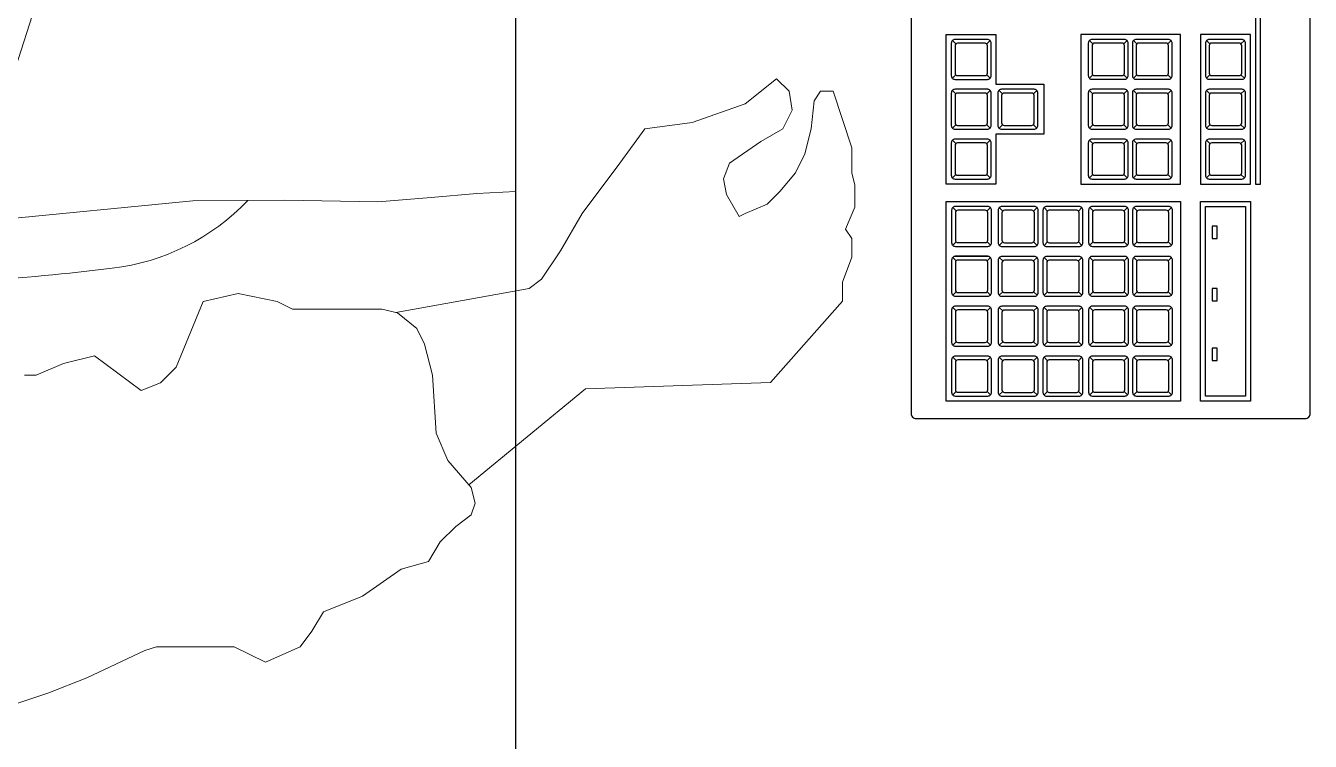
# Model space of a CAD drawing. Header units: millimetres. Extents: x 2182 to 2335, y 1488 to 1614.
# Drawn here: x 2200.732 to 2201.247, y 1515.008 to 1515.295 of the extents above; entities that cross this region are included whole.
import ezdxf

# ---------------------------------------------------------------- set-up
doc = ezdxf.new("R2010")
doc.units = ezdxf.units.MM
for name, color, linetype in [('ACES', 7, 'Continuous'), ('ACES-I', 1, 'Continuous'), ('L3', 2, 'Continuous'), ('Layer1', 1, 'Continuous'), ('Layer2', 3, 'Continuous')]:
    doc.layers.add(name, color=color, linetype=linetype)
doc.layers.add('MOVEIS_LAB', color=3, linetype='Continuous', lineweight=15)

# ---------------------------------------------------------------- blocks, each defined once
blk = doc.blocks.new('Teclado')
at = {"layer": 'ACES'}
blk.add_lwpolyline([(-0.23, -0.002), (-0.23, -0.158, 0.414214), (-0.228, -0.16), (0.228, -0.16, 0.414214), (0.23, -0.158), (0.23, -0.002, 0.414214), (0.228, 0), (-0.228, 0, 0.414214)], format="xyb", close=True, dxfattribs=at)
at = {"layer": 'ACES-I'}
for p, q in [((0.07979, -0.02779), (0.07844, -0.02644)), ((0.09221, -0.02779), (0.09356, -0.02644)), ((0.09979, -0.02779), (0.09844, -0.02644)), ((0.11221, -0.02779), (0.11356, -0.02644)), ((0.11979, -0.02779), (0.11844, -0.02644)), ((0.13221, -0.02779), (0.13356, -0.02644)), ((0.07979, -0.04021), (0.07844, -0.04156)), ((0.09221, -0.04021), (0.09356, -0.04156)), ((0.09979, -0.04021), (0.09844, -0.04156)), ((0.11221, -0.04021), (0.11356, -0.04156)), ((0.11979, -0.04021), (0.11844, -0.04156)), ((0.13221, -0.04021), (0.13356, -0.04156)), ((0.07979, -0.05712), (0.07844, -0.05577)), ((0.09221, -0.05712), (0.09356, -0.05577)), ((0.09979, -0.05712), (0.09844, -0.05577)), ((0.11221, -0.05712), (0.11356, -0.05577)), ((0.11979, -0.05712), (0.11844, -0.05577)), ((0.13221, -0.05712), (0.13356, -0.05577)), ((0.14679, -0.057), (0.14544, -0.05565)), ((0.15921, -0.057), (0.16056, -0.05565)), ((0.16679, -0.057), (0.16544, -0.05565)), ((0.17921, -0.057), (0.18056, -0.05565)), ((0.18679, -0.057), (0.18544, -0.05565)), ((0.19921, -0.057), (0.20056, -0.05565)), ((0.20679, -0.057), (0.20544, -0.05565)), ((0.21921, -0.057), (0.22056, -0.05565)), ((0.07979, -0.06954), (0.07844, -0.07089)), ((0.09221, -0.06954), (0.09356, -0.07089)), ((0.09979, -0.06954), (0.09844, -0.07089)), ((0.11221, -0.06954), (0.11356, -0.07089)), ((0.11979, -0.06954), (0.11844, -0.07089)), ((0.13221, -0.06954), (0.13356, -0.07089)), ((0.14679, -0.06942), (0.14544, -0.07077)), ((0.15921, -0.06942), (0.16056, -0.07077)), ((0.16679, -0.06942), (0.16544, -0.07077)), ((0.17921, -0.06942), (0.18056, -0.07077)), ((0.18679, -0.06942), (0.18544, -0.07077)), ((0.19921, -0.06942), (0.20056, -0.07077)), ((0.20679, -0.06942), (0.20544, -0.07077)), ((0.21921, -0.06942), (0.22056, -0.07077)), ((0.07979, -0.07477), (0.07844, -0.07342)), ((0.09221, -0.07477), (0.09356, -0.07342)), ((0.09979, -0.07477), (0.09844, -0.07342)), ((0.11221, -0.07477), (0.11356, -0.07342)), ((0.11979, -0.07477), (0.11844, -0.07342)), ((0.13221, -0.07477), (0.13356, -0.07342)), ((0.14679, -0.07466), (0.14544, -0.0733)), ((0.15921, -0.07466), (0.16056, -0.0733)), ((0.16679, -0.07466), (0.16544, -0.0733)), ((0.17921, -0.07466), (0.18056, -0.0733)), ((0.18679, -0.07466), (0.18544, -0.0733)), ((0.19921, -0.07466), (0.20056, -0.0733)), ((0.20679, -0.07466), (0.20544, -0.0733)), ((0.21921, -0.07466), (0.22056, -0.0733)), ((0.07979, -0.08719), (0.07844, -0.08854)), ((0.09221, -0.08719), (0.09356, -0.08854)), ((0.09979, -0.08719), (0.09844, -0.08854)), ((0.11221, -0.08719), (0.11356, -0.08854)), ((0.11979, -0.08719), (0.11844, -0.08854)), ((0.13221, -0.08719), (0.13356, -0.08854)), ((0.14679, -0.08707), (0.14544, -0.08842)), ((0.15921, -0.08707), (0.16056, -0.08842)), ((0.16679, -0.08707), (0.16544, -0.08842)), ((0.17921, -0.08707), (0.18056, -0.08842)), ((0.18679, -0.08707), (0.18544, -0.08842)), ((0.19921, -0.08707), (0.20056, -0.08842)), ((0.20679, -0.08707), (0.20544, -0.08842)), ((0.21921, -0.08707), (0.22056, -0.08842)), ((0.145, -0.09257), (0.145, -0.10566)), ((0.14682, -0.09294), (0.14546, -0.09158)), ((0.15923, -0.09294), (0.16058, -0.09158)), ((0.165, -0.09257), (0.165, -0.10566)), ((0.16682, -0.09294), (0.16546, -0.09158)), ((0.17923, -0.09294), (0.18058, -0.09158)), ((0.185, -0.09257), (0.185, -0.10566)), ((0.18682, -0.09294), (0.18546, -0.09158)), ((0.19923, -0.09294), (0.20058, -0.09158)), ((0.205, -0.09257), (0.205, -0.10566)), ((0.20682, -0.09294), (0.20546, -0.09158)), ((0.21923, -0.09294), (0.22058, -0.09158)), ((0.116, -0.10679), (0.116, -0.126)), ((0.14682, -0.10535), (0.14546, -0.1067)), ((0.15923, -0.10535), (0.16058, -0.1067)), ((0.16682, -0.10535), (0.16546, -0.1067)), ((0.17923, -0.10535), (0.18058, -0.1067)), ((0.18682, -0.10535), (0.18546, -0.1067)), ((0.19923, -0.10535), (0.20058, -0.1067)), ((0.20682, -0.10535), (0.20546, -0.1067)), ((0.21923, -0.10535), (0.22058, -0.1067)), ((0.098, -0.11064), (0.098, -0.12373)), ((0.09982, -0.111), (0.09846, -0.10965)), ((0.11223, -0.111), (0.11358, -0.10965)), ((0.145, -0.11052), (0.145, -0.12361)), ((0.14682, -0.11089), (0.14546, -0.10953)), ((0.15923, -0.11089), (0.16058, -0.10953)), ((0.165, -0.11052), (0.165, -0.12361)), ((0.16682, -0.11089), (0.16546, -0.10953)), ((0.17923, -0.11089), (0.18058, -0.10953)), ((0.185, -0.11052), (0.185, -0.12361)), ((0.18682, -0.11089), (0.18546, -0.10953)), ((0.19923, -0.11089), (0.20058, -0.10953)), ((0.205, -0.11052), (0.205, -0.12361)), ((0.20682, -0.11089), (0.20546, -0.10953)), ((0.21923, -0.11089), (0.22058, -0.10953)), ((0.09982, -0.12342), (0.09846, -0.12477)), ((0.11223, -0.12342), (0.11358, -0.12477)), ((0.14682, -0.1233), (0.14546, -0.12466)), ((0.15923, -0.1233), (0.16058, -0.12466)), ((0.16682, -0.1233), (0.16546, -0.12466)), ((0.17923, -0.1233), (0.18058, -0.12466)), ((0.18682, -0.1233), (0.18546, -0.12466)), ((0.19923, -0.1233), (0.20058, -0.12466)), ((0.20682, -0.1233), (0.20546, -0.12466)), ((0.21923, -0.1233), (0.22058, -0.12466)), ((0.07982, -0.12967), (0.07846, -0.12832)), ((0.09223, -0.12967), (0.09358, -0.12832)), ((0.09982, -0.12967), (0.09846, -0.12832)), ((0.11223, -0.12967), (0.11358, -0.12832)), ((0.11979, -0.12967), (0.11844, -0.12832)), ((0.13221, -0.12967), (0.13356, -0.12832)), ((0.14679, -0.12956), (0.14544, -0.1282)), ((0.15921, -0.12956), (0.16056, -0.1282)), ((0.16679, -0.12956), (0.16544, -0.1282)), ((0.17921, -0.12956), (0.18056, -0.1282)), ((0.18679, -0.12956), (0.18544, -0.1282)), ((0.19921, -0.12956), (0.20056, -0.1282)), ((0.20679, -0.12956), (0.20544, -0.1282)), ((0.21921, -0.12956), (0.22056, -0.1282)), ((0.078, -0.12931), (0.078, -0.1424)), ((0.098, -0.12931), (0.098, -0.1424)), ((0.11798, -0.12931), (0.11798, -0.1424)), ((0.14498, -0.12919), (0.14498, -0.14228)), ((0.16498, -0.12919), (0.16498, -0.14228)), ((0.18498, -0.12919), (0.18498, -0.14228)), ((0.20498, -0.12919), (0.20498, -0.14228)), ((0.07982, -0.14209), (0.07846, -0.14344)), ((0.09223, -0.14209), (0.09358, -0.14344)), ((0.09982, -0.14209), (0.09846, -0.14344)), ((0.11223, -0.14209), (0.11358, -0.14344)), ((0.11979, -0.14209), (0.11844, -0.14344)), ((0.13221, -0.14209), (0.13356, -0.14344)), ((0.14679, -0.14197), (0.14544, -0.14332)), ((0.15921, -0.14197), (0.16056, -0.14332)), ((0.16679, -0.14197), (0.16544, -0.14332)), ((0.17921, -0.14197), (0.18056, -0.14332)), ((0.18679, -0.14197), (0.18544, -0.14332)), ((0.19921, -0.14197), (0.20056, -0.14332)), ((0.20679, -0.14197), (0.20544, -0.14332)), ((0.21921, -0.14197), (0.22056, -0.14332))]:
    blk.add_line(p, q, dxfattribs=at)
for points in [[(-0.22, -0.022), (0.136, -0.022), (0.136, -0.02), (-0.22, -0.02)], [(0.136, -0.024), (0.076, -0.024), (0.076, -0.044), (0.136, -0.044)], [(0.143, -0.024), (0.223, -0.024), (0.223, -0.044), (0.143, -0.044)], [(0.145, -0.026), (0.221, -0.026), (0.221, -0.042), (0.145, -0.042)], [(0.15287, -0.03734), (0.15287, -0.03934), (0.15787, -0.03934), (0.15787, -0.03734)], [(0.17789, -0.03734), (0.17789, -0.03934), (0.18289, -0.03934), (0.18289, -0.03734)], [(0.20178, -0.03734), (0.20178, -0.03934), (0.20678, -0.03934), (0.20678, -0.03734)], [(0.136, -0.052), (0.076, -0.052), (0.076, -0.092), (0.136, -0.092)], [(0.223, -0.14591), (0.143, -0.14591), (0.143, -0.052), (0.223, -0.052)]]:
    blk.add_lwpolyline(points, close=True, dxfattribs=at)
for points in [[(0.094, -0.0275, 0.414214), (0.0925, -0.026), (0.0795, -0.026, 0.414214), (0.078, -0.0275), (0.078, -0.0405, 0.414214), (0.0795, -0.042), (0.0925, -0.042, 0.414214), (0.094, -0.0405)], [(0.0915, -0.0275), (0.0805, -0.0275, 0.414214), (0.0795, -0.0285), (0.0795, -0.0395, 0.414214), (0.0805, -0.0405), (0.0915, -0.0405, 0.414214), (0.0925, -0.0395), (0.0925, -0.0285, 0.414214)], [(0.114, -0.0275, 0.414214), (0.1125, -0.026), (0.0995, -0.026, 0.414214), (0.098, -0.0275), (0.098, -0.0405, 0.414214), (0.0995, -0.042), (0.1125, -0.042, 0.414214), (0.114, -0.0405)], [(0.1115, -0.0275), (0.1005, -0.0275, 0.414214), (0.0995, -0.0285), (0.0995, -0.0395, 0.414214), (0.1005, -0.0405), (0.1115, -0.0405, 0.414214), (0.1125, -0.0395), (0.1125, -0.0285, 0.414214)], [(0.134, -0.0275, 0.414214), (0.1325, -0.026), (0.1195, -0.026, 0.414214), (0.118, -0.0275), (0.118, -0.0405, 0.414214), (0.1195, -0.042), (0.1325, -0.042, 0.414214), (0.134, -0.0405)], [(0.1315, -0.0275), (0.1205, -0.0275, 0.414214), (0.1195, -0.0285), (0.1195, -0.0395, 0.414214), (0.1205, -0.0405), (0.1315, -0.0405, 0.414214), (0.1325, -0.0395), (0.1325, -0.0285, 0.414214)], [(0.094, -0.05683, 0.414214), (0.0925, -0.05533), (0.0795, -0.05533, 0.414214), (0.078, -0.05683), (0.078, -0.06983, 0.414214), (0.0795, -0.07133), (0.0925, -0.07133, 0.414214), (0.094, -0.06983)], [(0.114, -0.05683, 0.414214), (0.1125, -0.05533), (0.0995, -0.05533, 0.414214), (0.098, -0.05683), (0.098, -0.06983, 0.414214), (0.0995, -0.07133), (0.1125, -0.07133, 0.414214), (0.114, -0.06983)], [(0.134, -0.05683, 0.414214), (0.1325, -0.05533), (0.1195, -0.05533, 0.414214), (0.118, -0.05683), (0.118, -0.06983, 0.414214), (0.1195, -0.07133), (0.1325, -0.07133, 0.414214), (0.134, -0.06983)], [(0.161, -0.05671, 0.414214), (0.1595, -0.05521), (0.1465, -0.05521, 0.414214), (0.145, -0.05671), (0.145, -0.06971, 0.414214), (0.1465, -0.07121), (0.1595, -0.07121, 0.414214), (0.161, -0.06971)], [(0.181, -0.05671, 0.414214), (0.1795, -0.05521), (0.1665, -0.05521, 0.414214), (0.165, -0.05671), (0.165, -0.06971, 0.414214), (0.1665, -0.07121), (0.1795, -0.07121, 0.414214), (0.181, -0.06971)], [(0.201, -0.05671, 0.414214), (0.1995, -0.05521), (0.1865, -0.05521, 0.414214), (0.185, -0.05671), (0.185, -0.06971, 0.414214), (0.1865, -0.07121), (0.1995, -0.07121, 0.414214), (0.201, -0.06971)], [(0.221, -0.05671, 0.414214), (0.2195, -0.05521), (0.2065, -0.05521, 0.414214), (0.205, -0.05671), (0.205, -0.06971, 0.414214), (0.2065, -0.07121), (0.2195, -0.07121, 0.414214), (0.221, -0.06971)], [(0.0915, -0.05683), (0.0805, -0.05683, 0.414214), (0.0795, -0.05783), (0.0795, -0.06883, 0.414214), (0.0805, -0.06983), (0.0915, -0.06983, 0.414214), (0.0925, -0.06883), (0.0925, -0.05783, 0.414214)], [(0.1115, -0.05683), (0.1005, -0.05683, 0.414214), (0.0995, -0.05783), (0.0995, -0.06883, 0.414214), (0.1005, -0.06983), (0.1115, -0.06983, 0.414214), (0.1125, -0.06883), (0.1125, -0.05783, 0.414214)], [(0.1315, -0.05683), (0.1205, -0.05683, 0.414214), (0.1195, -0.05783), (0.1195, -0.06883, 0.414214), (0.1205, -0.06983), (0.1315, -0.06983, 0.414214), (0.1325, -0.06883), (0.1325, -0.05783, 0.414214)], [(0.1585, -0.05671), (0.1475, -0.05671, 0.414214), (0.1465, -0.05771), (0.1465, -0.06871, 0.414214), (0.1475, -0.06971), (0.1585, -0.06971, 0.414214), (0.1595, -0.06871), (0.1595, -0.05771, 0.414214)], [(0.1785, -0.05671), (0.1675, -0.05671, 0.414214), (0.1665, -0.05771), (0.1665, -0.06871, 0.414214), (0.1675, -0.06971), (0.1785, -0.06971, 0.414214), (0.1795, -0.06871), (0.1795, -0.05771, 0.414214)], [(0.1985, -0.05671), (0.1875, -0.05671, 0.414214), (0.1865, -0.05771), (0.1865, -0.06871, 0.414214), (0.1875, -0.06971), (0.1985, -0.06971, 0.414214), (0.1995, -0.06871), (0.1995, -0.05771, 0.414214)], [(0.2185, -0.05671), (0.2075, -0.05671, 0.414214), (0.2065, -0.05771), (0.2065, -0.06871, 0.414214), (0.2075, -0.06971), (0.2185, -0.06971, 0.414214), (0.2195, -0.06871), (0.2195, -0.05771, 0.414214)], [(0.094, -0.07448, 0.414214), (0.0925, -0.07298), (0.0795, -0.07298, 0.414214), (0.078, -0.07448), (0.078, -0.08748, 0.414214), (0.0795, -0.08898), (0.0925, -0.08898, 0.414214), (0.094, -0.08748)], [(0.0915, -0.07448), (0.0805, -0.07448, 0.414214), (0.0795, -0.07548), (0.0795, -0.08648, 0.414214), (0.0805, -0.08748), (0.0915, -0.08748, 0.414214), (0.0925, -0.08648), (0.0925, -0.07548, 0.414214)], [(0.114, -0.07448, 0.414214), (0.1125, -0.07298), (0.0995, -0.07298, 0.414214), (0.098, -0.07448), (0.098, -0.08748, 0.414214), (0.0995, -0.08898), (0.1125, -0.08898, 0.414214), (0.114, -0.08748)], [(0.1115, -0.07448), (0.1005, -0.07448, 0.414214), (0.0995, -0.07548), (0.0995, -0.08648, 0.414214), (0.1005, -0.08748), (0.1115, -0.08748, 0.414214), (0.1125, -0.08648), (0.1125, -0.07548, 0.414214)], [(0.134, -0.07448, 0.414214), (0.1325, -0.07298), (0.1195, -0.07298, 0.414214), (0.118, -0.07448), (0.118, -0.08748, 0.414214), (0.1195, -0.08898), (0.1325, -0.08898, 0.414214), (0.134, -0.08748)], [(0.1315, -0.07448), (0.1205, -0.07448, 0.414214), (0.1195, -0.07548), (0.1195, -0.08648, 0.414214), (0.1205, -0.08748), (0.1315, -0.08748, 0.414214), (0.1325, -0.08648), (0.1325, -0.07548, 0.414214)], [(0.161, -0.07436, 0.414214), (0.1595, -0.07286), (0.1465, -0.07286, 0.414214), (0.145, -0.07436), (0.145, -0.08736, 0.414214), (0.1465, -0.08886), (0.1595, -0.08886, 0.414214), (0.161, -0.08736)], [(0.1585, -0.07436), (0.1475, -0.07436, 0.414214), (0.1465, -0.07536), (0.1465, -0.08636, 0.414214), (0.1475, -0.08736), (0.1585, -0.08736, 0.414214), (0.1595, -0.08636), (0.1595, -0.07536, 0.414214)], [(0.181, -0.07436, 0.414214), (0.1795, -0.07286), (0.1665, -0.07286, 0.414214), (0.165, -0.07436), (0.165, -0.08736, 0.414214), (0.1665, -0.08886), (0.1795, -0.08886, 0.414214), (0.181, -0.08736)], [(0.1785, -0.07436), (0.1675, -0.07436, 0.414214), (0.1665, -0.07536), (0.1665, -0.08636, 0.414214), (0.1675, -0.08736), (0.1785, -0.08736, 0.414214), (0.1795, -0.08636), (0.1795, -0.07536, 0.414214)], [(0.201, -0.07436, 0.414214), (0.1995, -0.07286), (0.1865, -0.07286, 0.414214), (0.185, -0.07436), (0.185, -0.08736, 0.414214), (0.1865, -0.08886), (0.1995, -0.08886, 0.414214), (0.201, -0.08736)], [(0.1985, -0.07436), (0.1875, -0.07436, 0.414214), (0.1865, -0.07536), (0.1865, -0.08636, 0.414214), (0.1875, -0.08736), (0.1985, -0.08736, 0.414214), (0.1995, -0.08636), (0.1995, -0.07536, 0.414214)], [(0.221, -0.07436, 0.414214), (0.2195, -0.07286), (0.2065, -0.07286, 0.414214), (0.205, -0.07436), (0.205, -0.08736, 0.414214), (0.2065, -0.08886), (0.2195, -0.08886, 0.414214), (0.221, -0.08736)], [(0.2185, -0.07436), (0.2075, -0.07436, 0.414214), (0.2065, -0.07536), (0.2065, -0.08636, 0.414214), (0.2075, -0.08736), (0.2185, -0.08736, 0.414214), (0.2195, -0.08636), (0.2195, -0.07536, 0.414214)], [(0.16102, -0.09264, 0.414214), (0.15952, -0.09114), (0.14652, -0.09114, 0.414214), (0.14502, -0.09264), (0.14502, -0.10564, 0.414214), (0.14652, -0.10714), (0.15952, -0.10714, 0.414214), (0.16102, -0.10564)], [(0.15852, -0.09264), (0.14752, -0.09264, 0.414214), (0.14652, -0.09364), (0.14652, -0.10464, 0.414214), (0.14752, -0.10564), (0.15852, -0.10564, 0.414214), (0.15952, -0.10464), (0.15952, -0.09364, 0.414214)], [(0.18102, -0.09264, 0.414214), (0.17952, -0.09114), (0.16652, -0.09114, 0.414214), (0.16502, -0.09264), (0.16502, -0.10564, 0.414214), (0.16652, -0.10714), (0.17952, -0.10714, 0.414214), (0.18102, -0.10564)], [(0.17852, -0.09264), (0.16752, -0.09264, 0.414214), (0.16652, -0.09364), (0.16652, -0.10464, 0.414214), (0.16752, -0.10564), (0.17852, -0.10564, 0.414214), (0.17952, -0.10464), (0.17952, -0.09364, 0.414214)], [(0.20102, -0.09264, 0.414214), (0.19952, -0.09114), (0.18652, -0.09114, 0.414214), (0.18502, -0.09264), (0.18502, -0.10564, 0.414214), (0.18652, -0.10714), (0.19952, -0.10714, 0.414214), (0.20102, -0.10564)], [(0.19852, -0.09264), (0.18752, -0.09264, 0.414214), (0.18652, -0.09364), (0.18652, -0.10464, 0.414214), (0.18752, -0.10564), (0.19852, -0.10564, 0.414214), (0.19952, -0.10464), (0.19952, -0.09364, 0.414214)], [(0.22102, -0.09264, 0.414214), (0.21952, -0.09114), (0.20652, -0.09114, 0.414214), (0.20502, -0.09264), (0.20502, -0.10564, 0.414214), (0.20652, -0.10714), (0.21952, -0.10714, 0.414214), (0.22102, -0.10564)], [(0.21852, -0.09264), (0.20752, -0.09264, 0.414214), (0.20652, -0.09364), (0.20652, -0.10464, 0.414214), (0.20752, -0.10564), (0.21852, -0.10564, 0.414214), (0.21952, -0.10464), (0.21952, -0.09364, 0.414214)], [(0.11402, -0.11071, 0.414214), (0.11252, -0.10921), (0.09952, -0.10921, 0.414214), (0.09802, -0.11071), (0.09802, -0.12371, 0.414214), (0.09952, -0.12521), (0.11252, -0.12521, 0.414214), (0.11402, -0.12371)], [(0.11152, -0.11071), (0.10052, -0.11071, 0.414214), (0.09952, -0.11171), (0.09952, -0.12271, 0.414214), (0.10052, -0.12371), (0.11152, -0.12371, 0.414214), (0.11252, -0.12271), (0.11252, -0.11171, 0.414214)], [(0.16102, -0.11059, 0.414214), (0.15952, -0.10909), (0.14652, -0.10909, 0.414214), (0.14502, -0.11059), (0.14502, -0.12359, 0.414214), (0.14652, -0.12509), (0.15952, -0.12509, 0.414214), (0.16102, -0.12359)], [(0.15852, -0.11059), (0.14752, -0.11059, 0.414214), (0.14652, -0.11159), (0.14652, -0.12259, 0.414214), (0.14752, -0.12359), (0.15852, -0.12359, 0.414214), (0.15952, -0.12259), (0.15952, -0.11159, 0.414214)], [(0.18102, -0.11059, 0.414214), (0.17952, -0.10909), (0.16652, -0.10909, 0.414214), (0.16502, -0.11059), (0.16502, -0.12359, 0.414214), (0.16652, -0.12509), (0.17952, -0.12509, 0.414214), (0.18102, -0.12359)], [(0.17852, -0.11059), (0.16752, -0.11059, 0.414214), (0.16652, -0.11159), (0.16652, -0.12259, 0.414214), (0.16752, -0.12359), (0.17852, -0.12359, 0.414214), (0.17952, -0.12259), (0.17952, -0.11159, 0.414214)], [(0.20102, -0.11059, 0.414214), (0.19952, -0.10909), (0.18652, -0.10909, 0.414214), (0.18502, -0.11059), (0.18502, -0.12359, 0.414214), (0.18652, -0.12509), (0.19952, -0.12509, 0.414214), (0.20102, -0.12359)], [(0.19852, -0.11059), (0.18752, -0.11059, 0.414214), (0.18652, -0.11159), (0.18652, -0.12259, 0.414214), (0.18752, -0.12359), (0.19852, -0.12359, 0.414214), (0.19952, -0.12259), (0.19952, -0.11159, 0.414214)], [(0.22102, -0.11059, 0.414214), (0.21952, -0.10909), (0.20652, -0.10909, 0.414214), (0.20502, -0.11059), (0.20502, -0.12359, 0.414214), (0.20652, -0.12509), (0.21952, -0.12509, 0.414214), (0.22102, -0.12359)], [(0.21852, -0.11059), (0.20752, -0.11059, 0.414214), (0.20652, -0.11159), (0.20652, -0.12259, 0.414214), (0.20752, -0.12359), (0.21852, -0.12359, 0.414214), (0.21952, -0.12259), (0.21952, -0.11159, 0.414214)], [(0.09402, -0.12938, 0.414214), (0.09252, -0.12788), (0.07952, -0.12788, 0.414214), (0.07802, -0.12938), (0.07802, -0.14238, 0.414214), (0.07952, -0.14388), (0.09252, -0.14388, 0.414214), (0.09402, -0.14238)], [(0.11402, -0.12938, 0.414214), (0.11252, -0.12788), (0.09952, -0.12788, 0.414214), (0.09802, -0.12938), (0.09802, -0.14238, 0.414214), (0.09952, -0.14388), (0.11252, -0.14388, 0.414214), (0.11402, -0.14238)], [(0.134, -0.12938, 0.414214), (0.1325, -0.12788), (0.1195, -0.12788, 0.414214), (0.118, -0.12938), (0.118, -0.14238, 0.414214), (0.1195, -0.14388), (0.1325, -0.14388, 0.414214), (0.134, -0.14238)], [(0.161, -0.12926, 0.414214), (0.1595, -0.12776), (0.1465, -0.12776, 0.414214), (0.145, -0.12926), (0.145, -0.14226, 0.414214), (0.1465, -0.14376), (0.1595, -0.14376, 0.414214), (0.161, -0.14226)], [(0.181, -0.12926, 0.414214), (0.1795, -0.12776), (0.1665, -0.12776, 0.414214), (0.165, -0.12926), (0.165, -0.14226, 0.414214), (0.1665, -0.14376), (0.1795, -0.14376, 0.414214), (0.181, -0.14226)], [(0.201, -0.12926, 0.414214), (0.1995, -0.12776), (0.1865, -0.12776, 0.414214), (0.185, -0.12926), (0.185, -0.14226, 0.414214), (0.1865, -0.14376), (0.1995, -0.14376, 0.414214), (0.201, -0.14226)], [(0.221, -0.12926, 0.414214), (0.2195, -0.12776), (0.2065, -0.12776, 0.414214), (0.205, -0.12926), (0.205, -0.14226, 0.414214), (0.2065, -0.14376), (0.2195, -0.14376, 0.414214), (0.221, -0.14226)], [(0.09152, -0.12938), (0.08052, -0.12938, 0.414214), (0.07952, -0.13038), (0.07952, -0.14138, 0.414214), (0.08052, -0.14238), (0.09152, -0.14238, 0.414214), (0.09252, -0.14138), (0.09252, -0.13038, 0.414214)], [(0.11152, -0.12938), (0.10052, -0.12938, 0.414214), (0.09952, -0.13038), (0.09952, -0.14138, 0.414214), (0.10052, -0.14238), (0.11152, -0.14238, 0.414214), (0.11252, -0.14138), (0.11252, -0.13038, 0.414214)], [(0.1315, -0.12938), (0.1205, -0.12938, 0.414214), (0.1195, -0.13038), (0.1195, -0.14138, 0.414214), (0.1205, -0.14238), (0.1315, -0.14238, 0.414214), (0.1325, -0.14138), (0.1325, -0.13038, 0.414214)], [(0.1585, -0.12926), (0.1475, -0.12926, 0.414214), (0.1465, -0.13026), (0.1465, -0.14126, 0.414214), (0.1475, -0.14226), (0.1585, -0.14226, 0.414214), (0.1595, -0.14126), (0.1595, -0.13026, 0.414214)], [(0.1785, -0.12926), (0.1675, -0.12926, 0.414214), (0.1665, -0.13026), (0.1665, -0.14126, 0.414214), (0.1675, -0.14226), (0.1785, -0.14226, 0.414214), (0.1795, -0.14126), (0.1795, -0.13026, 0.414214)], [(0.1985, -0.12926), (0.1875, -0.12926, 0.414214), (0.1865, -0.13026), (0.1865, -0.14126, 0.414214), (0.1875, -0.14226), (0.1985, -0.14226, 0.414214), (0.1995, -0.14126), (0.1995, -0.13026, 0.414214)], [(0.2185, -0.12926), (0.2075, -0.12926, 0.414214), (0.2065, -0.13026), (0.2065, -0.14126, 0.414214), (0.2075, -0.14226), (0.2185, -0.14226, 0.414214), (0.2195, -0.14126), (0.2195, -0.13026, 0.414214)]]:
    blk.add_lwpolyline(points, format="xyb", close=True, dxfattribs=at)
blk.add_lwpolyline([(0.116, -0.126), (0.136, -0.126), (0.136, -0.14588), (0.076, -0.14588), (0.076, -0.126), (0.096, -0.126), (0.096, -0.10679), (0.116, -0.10679)], dxfattribs=at)
blk = doc.blocks.new('pess.sent')
at = {"layer": 'MOVEIS_LAB', "color": 1}
for p, q in [((-0.20121, 0.18751), (-0.20588, 0.20152)), ((0.08506, 0.18907), (0.04616, 0.20152)), ((-0.07364, 0.19685), (-0.07364, 0.19218)), ((-0.07364, 0.19218), (-0.06897, 0.18128)), ((-0.19499, 0.17194), (-0.20121, 0.18751)), ((-0.06897, 0.18128), (-0.06586, 0.16883)), ((-0.1841, 0.14859), (-0.19499, 0.17194)), ((-0.06586, 0.16883), (-0.07986, 0.15014)), ((-0.07986, 0.15014), (-0.07675, 0.14236)), ((-0.18254, 0.14392), (-0.1841, 0.14859)), ((-0.18254, 0.11278), (-0.18254, 0.14392)), ((-0.07675, 0.14236), (-0.07053, 0.13613)), ((-0.07053, 0.13613), (-0.04408, 0.12523)), ((-0.04408, 0.12523), (-0.04096, 0.11122)), ((-0.18877, 0.10032), (-0.18254, 0.11278)), ((-0.04096, 0.11122), (-0.04408, 0.09565)), ((-0.18254, 0.08631), (-0.18877, 0.10032)), ((-0.04408, 0.09565), (-0.04719, 0.08942)), ((-0.04719, 0.08942), (-0.04719, 0.0832)), ((-0.17632, 0.08164), (-0.18254, 0.08631)), ((-0.04719, 0.0832), (-0.04719, 0.07853)), ((-0.16854, 0.07697), (-0.17632, 0.08164)), ((-0.04719, 0.07853), (-0.04719, 0.06607)), ((-0.16232, 0.0614), (-0.16854, 0.07697)), ((-0.04719, 0.06607), (-0.04719, 0.05361)), ((-0.15143, 0.04583), (-0.16232, 0.0614)), ((-0.04719, 0.05361), (-0.04874, 0.04739)), ((-0.04874, 0.04739), (-0.05497, 0.0396)), ((-0.14832, 0.03493), (-0.15143, 0.04583)), ((-0.06119, 0.03649), (-0.07364, 0.03337)), ((-0.05497, 0.0396), (-0.06119, 0.03649)), ((-0.14054, 0.03026), (-0.14832, 0.03493)), ((-0.09697, 0.03182), (-0.10786, 0.02715)), ((-0.07364, 0.03337), (-0.09697, 0.03182)), ((-0.13431, 0.02403), (-0.14054, 0.03026)), ((-0.10786, 0.02715), (-0.11876, 0.01781)), ((-0.12965, 0.01781), (-0.13431, 0.02403)), ((-0.12498, 0.01625), (-0.12965, 0.01781)), ((-0.11876, 0.01781), (-0.12498, 0.01625))]:
    blk.add_line(p, q, dxfattribs=at)
for points in [[(-0.01934, 0.28847), (-0.00383, 0.12935), (-0.0035, 0.09263), (-0.00417, 0.05524), (-0.0025, 0.03387), (-0.00083, 0.01551), (0, 0)], [(-0.11766, 0.01875), (-0.0791, -0.02796), (-0.07659, -0.10207), (-0.04396, -0.13095), (-0.03643, -0.13095), (-0.02638, -0.13472), (-0.01885, -0.13472), (-0.01509, -0.13221), (-0.0063, -0.13598), (0.00248, -0.13598), (0.0075, -0.13472), (0.01754, -0.13472), (0.04014, -0.12719), (0.04014, -0.12216), (0.03637, -0.11965), (0.02507, -0.11839), (0.01503, -0.11588), (0.0075, -0.11211), (-0.00003, -0.10583), (-0.00505, -0.10081), (-0.00881, -0.09202), (-0.01007, -0.08951), (-0.00128, -0.08448), (0.00499, -0.08323), (0.01127, -0.08574), (0.02005, -0.0983), (0.02507, -0.10709), (0.03261, -0.11086), (0.04014, -0.1096), (0.04516, -0.10458), (0.03512, -0.09202), (0.02758, -0.07067), (0.02507, -0.05183), (0.01127, -0.04178), (-0.00881, -0.0267), (-0.02387, -0.01791), (-0.03517, -0.01038), (-0.03894, -0.00535), (-0.04857, 0.04809)]]:
    blk.add_lwpolyline(points, dxfattribs=at)
blk.add_lwpolyline([(-0.00363, 0.10737, -0.173922), (-0.03082, 0.16172, -0.024373), (-0.03855, 0.27107)], format="xyb", dxfattribs=at)

msp = doc.modelspace()

# ---------------------------------------------------------------- linework, layer by layer
at = {"layer": 'Layer2'}
msp.add_line((2200.92831, 1514.67667), (2200.92831, 1516.20167), dxfattribs=at)

# ---------------------------------------------------------------- block references
at = {"layer": 'L3', "rotation": 270}
msp.add_blockref('Teclado', (2201.24679, 1515.36776), dxfattribs=at)
at = {"layer": 'Layer1', "rotation": 90}
msp.add_blockref('pess.sent', (2200.92831, 1515.2288), dxfattribs=at)

doc.saveas('drawing.dxf')
